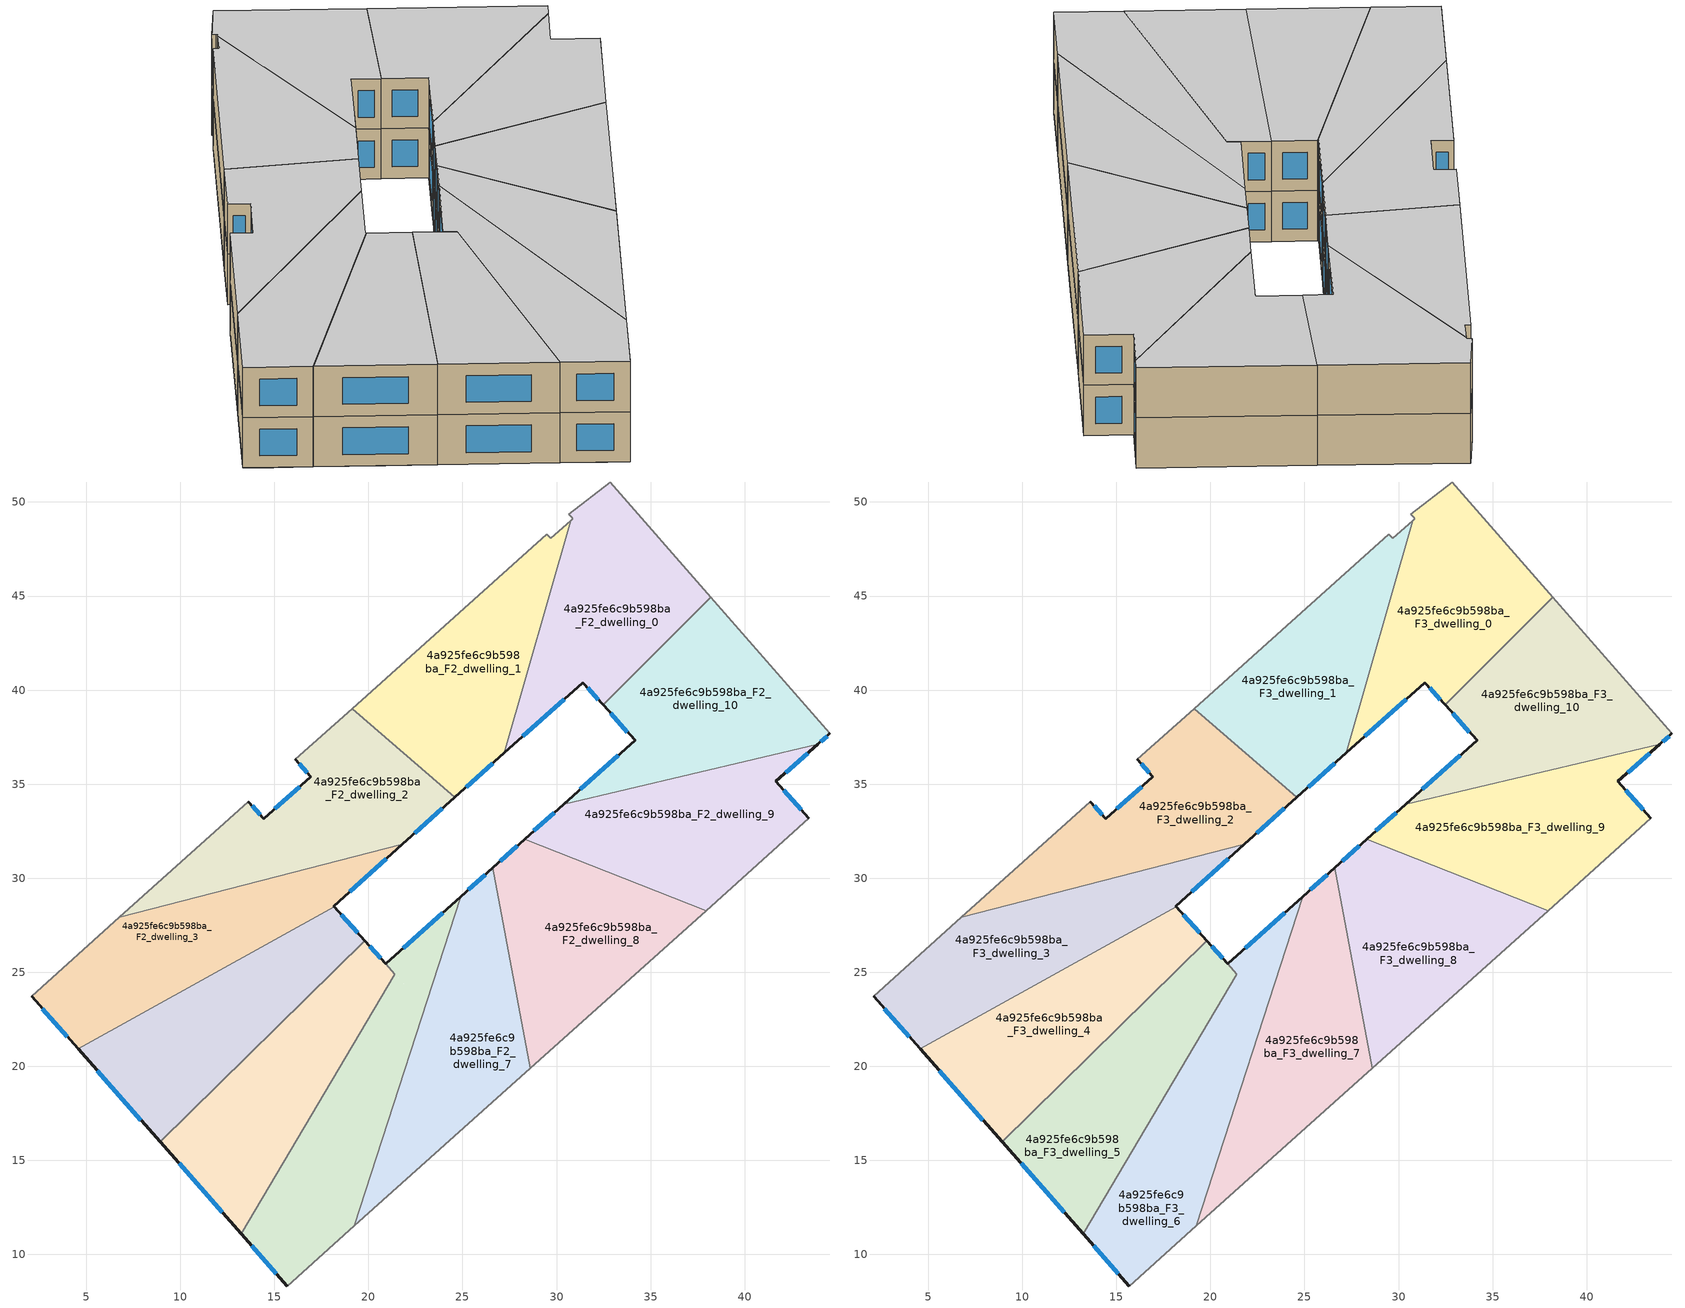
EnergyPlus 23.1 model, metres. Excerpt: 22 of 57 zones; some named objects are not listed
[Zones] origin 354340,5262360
4a925fe6c9b598ba_F2_dwelling_0
 floor to 4a925fe6c9b598ba_F1_dwelling_0 (EU_floor_Construction): 32.85,51.06 38.21,44.93 32.47,39.21 31.4,40.4 27.45,36.86 30.75,46.94 30.3,47.42 30.75,49 30.87,49.11 30.8,49.18 30.66,49.34 z6
 floor to 4a925fe6c9b598ba_F1_dwelling_1 (EU_floor_Construction): 30.3,47.42 30.75,46.93 27.45,36.86 27.23,36.66 z6
 wall outside (EU_wall_Construction): 27.23,36.66 31.4,40.4 32.47,39.21 z6:9
 wall adiabatic (EU_wall_Construction): 38.21,44.93 32.85,51.06 30.66,49.34 30.8,49.18 30.87,49.11 30.75,49 z6:9
 wall to 4a925fe6c9b598ba_F2_dwelling_10 (EU_wall_Construction): 32.47,39.21 38.21,44.93 z6:9
 wall to 4a925fe6c9b598ba_F2_dwelling_1 (EU_wall_Construction): 30.75,49 27.23,36.66 z6:9
 window (EU_Window_Construction): 31.65,40.12 32.22,39.49 / 28.21,37.54 30.42,39.52 z6.7:8.3
4a925fe6c9b598ba_F2_dwelling_1
 floor to 4a925fe6c9b598ba_F1_dwelling_1 (EU_floor_Construction): 29.7,48.07 30.3,47.42 27.23,36.66 25.02,34.68 21.09,40.76 29.49,48.29 z6
 floor to 4a925fe6c9b598ba_F1_dwelling_0 (EU_floor_Construction): 30.75,49 30.3,47.42 29.7,48.06 z6
 floor to 4a925fe6c9b598ba_F1_dwelling_2 (EU_floor_Construction): 21.09,40.76 25.02,34.68 24.59,34.29 19.14,39.01 z6
 wall outside (EU_wall_Construction): 24.59,34.29 27.23,36.66 z6:9
 wall adiabatic (EU_wall_Construction): 30.75,49 29.7,48.06 29.49,48.29 19.14,39.01 z6:9
 wall to 4a925fe6c9b598ba_F2_dwelling_2 (EU_wall_Construction): 19.14,39.01 24.59,34.29 z6:9
 window (EU_Window_Construction): 25.21,34.85 26.61,36.1 z6.7:8.3
4a925fe6c9b598ba_F2_dwelling_10
 floor to 4a925fe6c9b598ba_F1_dwelling_11 (EU_floor_Construction): 38.21,44.93 44.35,37.9 30.62,34.15 34.17,37.33 32.47,39.21 z6
 floor to 4a925fe6c9b598ba_F1_dwelling_10 (EU_floor_Construction): 44.35,37.9 44.54,37.7 43.89,37.12 30.37,33.92 30.62,34.15 z6
 wall outside (EU_wall_Construction): 32.47,39.21 34.17,37.33 30.37,33.92 / 43.89,37.12 44.54,37.7 z6:9
 wall adiabatic (EU_wall_Construction): 44.54,37.7 38.21,44.93 z6:9
 wall to 4a925fe6c9b598ba_F2_dwelling_9 (EU_wall_Construction): 30.37,33.92 43.89,37.12 z6:9
 window (EU_Window_Construction): 33.28,36.53 31.27,34.72 / 32.87,38.77 33.77,37.77 / 44.04,37.26 44.38,37.56 z6.7:8.3
4a925fe6c9b598ba_F2_dwelling_2
 floor to 4a925fe6c9b598ba_F1_dwelling_2 (EU_floor_Construction): 24.59,34.29 22.46,32.39 9.68,30.53 13.62,34.07 14.44,33.16 16.93,35.4 16.12,36.31 19.14,39.01 z6
 floor to 4a925fe6c9b598ba_F1_dwelling_3 (EU_floor_Construction): 22.46,32.39 21.81,31.8 6.76,27.92 9.68,30.53 z6
 wall outside (EU_wall_Construction): 16.12,36.31 16.93,35.4 14.44,33.16 13.62,34.07 / 21.81,31.8 24.59,34.29 z6:9
 wall adiabatic (EU_wall_Construction): 19.14,39.01 16.12,36.31 / 13.62,34.07 6.76,27.92 z6:9
 wall to 4a925fe6c9b598ba_F2_dwelling_3 (EU_wall_Construction): 6.76,27.92 21.81,31.8 z6:9
 window (EU_Window_Construction): 16.31,36.1 16.74,35.62 / 22.46,32.39 23.93,33.71 / 14.25,33.38 13.82,33.86 / 16.35,34.88 15.02,33.69 z6.7:8.3
4a925fe6c9b598ba_F2_dwelling_3
 floor to 4a925fe6c9b598ba_F1_dwelling_3 (EU_floor_Construction): 21.81,31.8 18.15,28.52 17.65,29.07 3.17,22.51 2.09,23.73 6.76,27.92 z6
 floor to 4a925fe6c9b598ba_F1_dwelling_4 (EU_floor_Construction): 17.65,29.07 18.18,28.49 4.57,20.93 3.17,22.51 z6
 wall outside (EU_wall_Construction): 18.18,28.49 18.15,28.52 21.81,31.8 / 2.09,23.73 4.57,20.93 z6:9
 wall to 4a925fe6c9b598ba_F2_dwelling_4 (EU_wall_Construction): 4.57,20.93 18.18,28.49 z6:9
 wall adiabatic (EU_wall_Construction): 6.76,27.92 2.09,23.73 z6:9
 window (EU_Window_Construction): 19.01,29.29 20.95,31.03 / 2.67,23.07 3.98,21.58 z6.7:8.3
4a925fe6c9b598ba_F2_dwelling_4
 floor to 4a925fe6c9b598ba_F1_dwelling_4 (EU_floor_Construction): 18.18,28.49 19.13,27.43 7.11,18.04 4.57,20.93 z6
 floor to 4a925fe6c9b598ba_F1_dwelling_5 (EU_floor_Construction): 19.61,26.9 19.81,26.68 8.93,15.98 7.11,18.04 19.13,27.43 z6
 wall outside (EU_wall_Construction): 19.81,26.68 18.18,28.49 / 4.57,20.93 8.93,15.98 z6:9
 wall to 4a925fe6c9b598ba_F2_dwelling_5 (EU_wall_Construction): 8.93,15.98 19.81,26.68 z6:9
 window (EU_Window_Construction): 19.43,27.11 18.56,28.07 / 5.59,19.77 7.9,17.14 z6.7:8.3
4a925fe6c9b598ba_F2_dwelling_5
 floor to 4a925fe6c9b598ba_F1_dwelling_6 (EU_floor_Construction): 21.07,25.28 21.41,24.9 13.23,11.1 11.1,13.51 20.62,25.78 z6
 floor adiabatic (EU_floor_Construction): 20.62,25.78 11.1,13.51 13.23,11.1 8.93,15.98 19.81,26.68 20.92,25.45 21.07,25.28 z6
 wall outside (EU_wall_Construction): 8.93,15.98 13.23,11.1 / 20.92,25.45 19.81,26.68 z6:9
 wall to 4a925fe6c9b598ba_F2_dwelling_6 (EU_wall_Construction): 13.23,11.1 21.41,24.9 / 21.41,24.91 20.92,25.45 z6:9
 window (EU_Window_Construction): 9.94,14.84 12.22,12.25 / 20.66,25.74 20.07,26.39 z6.7:8.3
4a925fe6c9b598ba_F2_dwelling_6
 floor to 4a925fe6c9b598ba_F1_dwelling_7 (EU_floor_Construction): 24.9,29.01 19.25,11.52 15.68,8.32 14.89,9.22 22.03,24.23 20.92,25.45 z6
 floor to 4a925fe6c9b598ba_F1_dwelling_6 (EU_floor_Construction): 21.41,24.91 22.02,24.22 14.89,9.22 13.23,11.1 z6
 wall outside (EU_wall_Construction): 24.9,29.01 20.92,25.45 / 13.23,11.1 15.68,8.32 z6:9
 wall to 4a925fe6c9b598ba_F2_dwelling_7 (EU_wall_Construction): 19.25,11.52 24.9,29.01 z6:9
 wall adiabatic (EU_wall_Construction): 15.68,8.32 19.25,11.52 z6:9
 window (EU_Window_Construction): 23.97,28.18 21.86,26.29 / 13.8,10.45 15.11,8.98 z6.7:8.3
4a925fe6c9b598ba_F2_dwelling_7
 floor to 4a925fe6c9b598ba_F1_dwelling_7 (EU_floor_Construction): 25.47,29.53 22.36,14.31 19.25,11.52 24.9,29.01 z6
 floor to 4a925fe6c9b598ba_F1_dwelling_8 (EU_floor_Construction): 26.61,30.55 28.6,19.9 22.36,14.31 25.47,29.52 z6
 wall outside (EU_wall_Construction): 26.61,30.55 24.9,29.01 z6:9
 wall to 4a925fe6c9b598ba_F2_dwelling_8 (EU_wall_Construction): 28.6,19.9 26.61,30.55 z6:9
 wall adiabatic (EU_wall_Construction): 19.25,11.52 28.6,19.9 z6:9
 window (EU_Window_Construction): 26.21,30.19 25.3,29.37 z6.7:8.3
4a925fe6c9b598ba_F2_dwelling_8
 floor to 4a925fe6c9b598ba_F1_dwelling_8 (EU_floor_Construction): 27.03,30.93 30.94,22 28.6,19.9 26.61,30.55 z6
 floor to 4a925fe6c9b598ba_F1_dwelling_9 (EU_floor_Construction): 37.95,28.28 30.94,22 27.03,30.93 28.32,32.08 z6
 wall outside (EU_wall_Construction): 28.32,32.08 26.61,30.55 z6:9
 wall adiabatic (EU_wall_Construction): 28.6,19.9 37.95,28.28 z6:9
 wall to 4a925fe6c9b598ba_F2_dwelling_9 (EU_wall_Construction): 37.95,28.28 28.32,32.08 z6:9
 window (EU_Window_Construction): 27.91,31.72 27.01,30.91 z6.7:8.3
4a925fe6c9b598ba_F2_dwelling_9
 floor to 4a925fe6c9b598ba_F1_dwelling_10 (EU_floor_Construction): 43.89,37.12 41.66,35.14 43.42,33.19 39.51,29.68 28.6,32.33 30.37,33.92 z6
 floor to 4a925fe6c9b598ba_F1_dwelling_9 (EU_floor_Construction): 39.51,29.68 37.95,28.28 28.32,32.08 28.6,32.33 z6
 wall outside (EU_wall_Construction): 30.37,33.92 28.32,32.08 / 43.42,33.19 41.66,35.14 43.89,37.12 z6:9
 wall adiabatic (EU_wall_Construction): 37.95,28.28 43.42,33.19 z6:9
 window (EU_Window_Construction): 29.89,33.49 28.8,32.51 / 42.18,35.61 43.37,36.66 / 43.01,33.65 42.07,34.68 z6.7:8.3
4a925fe6c9b598ba_F3_dwelling_0
 floor to 4a925fe6c9b598ba_F2_dwelling_0 (EU_floor_Construction): 32.85,51.06 38.21,44.93 32.47,39.21 31.4,40.4 27.23,36.66 30.75,49 30.87,49.11 30.8,49.18 30.66,49.34 z9
 wall outside (EU_wall_Construction): 27.23,36.66 31.4,40.4 32.47,39.21 z9:12
 wall adiabatic (EU_wall_Construction): 38.21,44.93 32.85,51.06 30.66,49.34 30.8,49.18 30.87,49.11 30.75,49 z9:12
 wall to 4a925fe6c9b598ba_F3_dwelling_10 (EU_wall_Construction): 32.47,39.21 38.21,44.93 z9:12
 wall to 4a925fe6c9b598ba_F3_dwelling_1 (EU_wall_Construction): 30.75,49 27.23,36.66 z9:12
 window (EU_Window_Construction): 31.65,40.12 32.22,39.49 / 28.21,37.54 30.42,39.52 z9.7:11.3
 ceiling to 4a925fe6c9b598ba_F4_dwelling_0 (EU_floor_Construction): 32.47,39.21 38.21,44.93 32.85,51.06 30.66,49.34 30.8,49.18 30.87,49.11 30.75,49 27.23,36.66 31.4,40.4 z12
4a925fe6c9b598ba_F3_dwelling_1
 floor to 4a925fe6c9b598ba_F2_dwelling_1 (EU_floor_Construction): 30.75,49 27.23,36.66 24.59,34.29 19.14,39.01 29.49,48.29 29.7,48.06 z9
 wall outside (EU_wall_Construction): 24.59,34.29 27.23,36.66 z9:12
 wall adiabatic (EU_wall_Construction): 30.75,49 29.7,48.06 29.49,48.29 19.14,39.01 z9:12
 wall to 4a925fe6c9b598ba_F3_dwelling_2 (EU_wall_Construction): 19.14,39.01 24.59,34.29 z9:12
 window (EU_Window_Construction): 25.21,34.85 26.61,36.1 z9.7:11.3
 ceiling to 4a925fe6c9b598ba_F4_dwelling_1 (EU_floor_Construction): 27.23,36.66 30.75,49 29.7,48.06 29.49,48.29 19.14,39.01 24.59,34.29 z12
4a925fe6c9b598ba_F3_dwelling_10
 floor to 4a925fe6c9b598ba_F2_dwelling_10 (EU_floor_Construction): 38.21,44.93 44.54,37.7 43.89,37.12 30.37,33.92 34.17,37.33 32.47,39.21 z9
 wall outside (EU_wall_Construction): 32.47,39.21 34.17,37.33 30.37,33.92 / 43.89,37.12 44.54,37.7 z9:12
 wall adiabatic (EU_wall_Construction): 44.54,37.7 38.21,44.93 z9:12
 wall to 4a925fe6c9b598ba_F3_dwelling_9 (EU_wall_Construction): 30.37,33.92 43.89,37.12 z9:12
 window (EU_Window_Construction): 33.28,36.53 31.27,34.72 / 32.87,38.77 33.77,37.77 / 44.04,37.26 44.38,37.56 z9.7:11.3
 ceiling to 4a925fe6c9b598ba_F4_dwelling_10 (EU_floor_Construction): 43.89,37.12 44.54,37.7 38.21,44.93 32.47,39.21 34.17,37.33 30.37,33.92 z12
4a925fe6c9b598ba_F3_dwelling_2
 floor to 4a925fe6c9b598ba_F2_dwelling_2 (EU_floor_Construction): 24.59,34.29 21.81,31.8 6.76,27.92 13.62,34.07 14.44,33.16 16.93,35.4 16.12,36.31 19.14,39.01 z9
 wall outside (EU_wall_Construction): 16.12,36.31 16.93,35.4 14.44,33.16 13.62,34.07 / 21.81,31.8 24.59,34.29 z9:12
 wall adiabatic (EU_wall_Construction): 19.14,39.01 16.12,36.31 / 13.62,34.07 6.76,27.92 z9:12
 wall to 4a925fe6c9b598ba_F3_dwelling_3 (EU_wall_Construction): 6.76,27.92 21.81,31.8 z9:12
 window (EU_Window_Construction): 16.31,36.1 16.74,35.62 / 22.46,32.39 23.93,33.71 / 14.25,33.38 13.82,33.86 / 16.35,34.88 15.02,33.69 z9.7:11.3
 ceiling to 4a925fe6c9b598ba_F4_dwelling_2 (EU_floor_Construction): 21.81,31.8 24.59,34.29 19.14,39.01 16.12,36.31 16.93,35.4 14.44,33.16 13.62,34.07 6.76,27.92 z12
4a925fe6c9b598ba_F3_dwelling_3
 floor to 4a925fe6c9b598ba_F2_dwelling_3 (EU_floor_Construction): 21.81,31.8 18.15,28.52 18.18,28.49 4.57,20.93 2.09,23.73 6.76,27.92 z9
 wall outside (EU_wall_Construction): 18.18,28.49 18.15,28.52 21.81,31.8 / 2.09,23.73 4.57,20.93 z9:12
 wall to 4a925fe6c9b598ba_F3_dwelling_4 (EU_wall_Construction): 4.57,20.93 18.18,28.49 z9:12
 wall adiabatic (EU_wall_Construction): 6.76,27.92 2.09,23.73 z9:12
 window (EU_Window_Construction): 19.01,29.29 20.95,31.03 / 2.67,23.07 3.98,21.58 z9.7:11.3
 ceiling to 4a925fe6c9b598ba_F4_dwelling_3 (EU_floor_Construction): 18.18,28.49 18.15,28.52 21.81,31.8 6.76,27.92 2.09,23.73 4.57,20.93 z12
4a925fe6c9b598ba_F3_dwelling_4
 floor to 4a925fe6c9b598ba_F2_dwelling_4 (EU_floor_Construction): 18.18,28.49 19.81,26.68 8.93,15.98 4.57,20.93 z9
 wall outside (EU_wall_Construction): 19.81,26.68 18.18,28.49 / 4.57,20.93 8.93,15.98 z9:12
 wall to 4a925fe6c9b598ba_F3_dwelling_5 (EU_wall_Construction): 8.93,15.98 19.81,26.68 z9:12
 window (EU_Window_Construction): 19.43,27.11 18.56,28.07 / 5.59,19.77 7.9,17.14 z9.7:11.3
 ceiling to 4a925fe6c9b598ba_F4_dwelling_4 (EU_floor_Construction): 19.81,26.68 18.18,28.49 4.57,20.93 8.93,15.98 z12
4a925fe6c9b598ba_F3_dwelling_5
 floor to 4a925fe6c9b598ba_F2_dwelling_5 (EU_floor_Construction): 20.92,25.45 21.41,24.9 13.23,11.1 8.93,15.98 19.81,26.68 z9
 wall outside (EU_wall_Construction): 8.93,15.98 13.23,11.1 / 20.92,25.45 19.81,26.68 z9:12
 wall to 4a925fe6c9b598ba_F3_dwelling_6 (EU_wall_Construction): 13.23,11.1 21.41,24.9 / 21.41,24.91 20.92,25.45 z9:12
 window (EU_Window_Construction): 9.94,14.84 12.22,12.25 / 20.66,25.74 20.07,26.39 z9.7:11.3
 ceiling to 4a925fe6c9b598ba_F4_dwelling_5 (EU_floor_Construction): 13.23,11.1 21.41,24.9 20.92,25.45 19.81,26.68 8.93,15.98 z12
4a925fe6c9b598ba_F3_dwelling_6
 floor to 4a925fe6c9b598ba_F2_dwelling_6 (EU_floor_Construction): 24.9,29.01 19.25,11.52 15.68,8.32 13.23,11.1 21.41,24.91 20.92,25.45 z9
 wall outside (EU_wall_Construction): 24.9,29.01 20.92,25.45 / 13.23,11.1 15.68,8.32 z9:12
 wall to 4a925fe6c9b598ba_F3_dwelling_7 (EU_wall_Construction): 19.25,11.52 24.9,29.01 z9:12
 wall adiabatic (EU_wall_Construction): 15.68,8.32 19.25,11.52 z9:12
 window (EU_Window_Construction): 23.97,28.18 21.86,26.29 / 13.8,10.45 15.11,8.98 z9.7:11.3
 ceiling to 4a925fe6c9b598ba_F4_dwelling_6 (EU_floor_Construction): 19.25,11.52 24.9,29.01 20.92,25.45 21.41,24.91 13.23,11.1 15.68,8.32 z12
4a925fe6c9b598ba_F3_dwelling_7
 floor to 4a925fe6c9b598ba_F2_dwelling_7 (EU_floor_Construction): 26.61,30.55 28.6,19.9 19.25,11.52 24.9,29.01 z9
 wall outside (EU_wall_Construction): 26.61,30.55 24.9,29.01 z9:12
 wall to 4a925fe6c9b598ba_F3_dwelling_8 (EU_wall_Construction): 28.6,19.9 26.61,30.55 z9:12
 wall adiabatic (EU_wall_Construction): 19.25,11.52 28.6,19.9 z9:12
 window (EU_Window_Construction): 26.21,30.19 25.3,29.37 z9.7:11.3
 ceiling to 4a925fe6c9b598ba_F4_dwelling_7 (EU_floor_Construction): 28.6,19.9 26.61,30.55 24.9,29.01 19.25,11.52 z12
4a925fe6c9b598ba_F3_dwelling_8
 floor to 4a925fe6c9b598ba_F2_dwelling_8 (EU_floor_Construction): 37.95,28.28 28.6,19.9 26.61,30.55 28.32,32.08 z9
 wall outside (EU_wall_Construction): 28.32,32.08 26.61,30.55 z9:12
 wall adiabatic (EU_wall_Construction): 28.6,19.9 37.95,28.28 z9:12
 wall to 4a925fe6c9b598ba_F3_dwelling_9 (EU_wall_Construction): 37.95,28.28 28.32,32.08 z9:12
 window (EU_Window_Construction): 27.91,31.72 27.01,30.91 z9.7:11.3
 ceiling to 4a925fe6c9b598ba_F4_dwelling_8 (EU_floor_Construction): 37.95,28.28 28.32,32.08 26.61,30.55 28.6,19.9 z12
4a925fe6c9b598ba_F3_dwelling_9
 floor to 4a925fe6c9b598ba_F2_dwelling_9 (EU_floor_Construction): 43.89,37.12 41.66,35.14 43.42,33.19 37.95,28.28 28.32,32.08 30.37,33.92 z9
 wall outside (EU_wall_Construction): 30.37,33.92 28.32,32.08 / 43.42,33.19 41.66,35.14 43.89,37.12 z9:12
 wall adiabatic (EU_wall_Construction): 37.95,28.28 43.42,33.19 z9:12
 window (EU_Window_Construction): 29.89,33.49 28.8,32.51 / 42.18,35.61 43.37,36.66 / 43.01,33.65 42.07,34.68 z9.7:11.3
 ceiling to 4a925fe6c9b598ba_F4_dwelling_9 (EU_floor_Construction): 43.42,33.19 41.66,35.14 43.89,37.12 30.37,33.92 28.32,32.08 37.95,28.28 z12
[Building]
EU S2 Campaign: North Axis=0; Terrain=City; Solar Distribution=FullExterior
[Site:Location]
Budapest.Ferenc.Liszt.Intl.AP: Latitude=47.437; Longitude=19.256; Time Zone=1; Elevation=185
[SizingPeriod:WeatherFileDays]
AnnualSizingPeriod: Begin Month=1; Begin Day of Month=1; End Month=12; End Day of Month=31; Day of Week for Start Day=Monday; Use Weather File Daylight Saving Period=No; Use Weather File Rain and Snow Indicators=No
[MATERIAL]
EU_InternalMass_Material: Roughness=MediumRough; Thickness=0.1; Conductivity=1; Density=1800; Specific Heat=900; Thermal Absorptance=0.9; Solar Absorptance=0.7; Visible Absorptance=0.7
[MATERIAL:NOMASS] Roughness=MediumRough; Thermal Absorptance=0.9; Solar Absorptance=0.7; Visible Absorptance=0.7
Name | Thermal Resistance
EU_wall_NoMass | 0.832559
EU_floor_NoMass | 0.872794
[WINDOWMATERIAL:SIMPLEGLAZINGSYSTEM]
EU_Window_SimpleGlazing: UFactor=2.79869; Solar Heat Gain Coefficient=0.75; Visible Transmittance=0.75
[CONSTRUCTION]
EU_wall_Construction: EU_wall_NoMass
EU_floor_Construction: EU_floor_NoMass
EU_Window_Construction: EU_Window_SimpleGlazing
EU_InternalMass_Construction: EU_InternalMass_Material
[ZONE] Type=1; Multiplier=1; Ceiling Height=autocalculate; Floor Area=autocalculate; Part of Total Floor Area=Yes
Name | Volume
4a925fe6c9b598ba_F2_dwelling_0; 4a925fe6c9b598ba_F3_dwelling_0 | 206.296
4a925fe6c9b598ba_F2_dwelling_1; 4a925fe6c9b598ba_F3_dwelling_1 | 206.096
4a925fe6c9b598ba_F2_dwelling_10; 4a925fe6c9b598ba_F3_dwelling_10 | 206.195
4a925fe6c9b598ba_F2_dwelling_2; 4a925fe6c9b598ba_F3_dwelling_2 | 206.173
4a925fe6c9b598ba_F2_dwelling_3; 4a925fe6c9b598ba_F3_dwelling_3 | 206.215
4a925fe6c9b598ba_F2_dwelling_4; 4a925fe6c9b598ba_F3_dwelling_4 | 206.178
4a925fe6c9b598ba_F2_dwelling_5; 4a925fe6c9b598ba_F3_dwelling_5 | 203.633
4a925fe6c9b598ba_F2_dwelling_6; 4a925fe6c9b598ba_F3_dwelling_6 | 208.768
4a925fe6c9b598ba_F2_dwelling_7; 4a925fe6c9b598ba_F3_dwelling_7; 4a925fe6c9b598ba_F2_dwelling_9; 4a925fe6c9b598ba_F3_dwelling_9 | 206.18
4a925fe6c9b598ba_F2_dwelling_8; 4a925fe6c9b598ba_F3_dwelling_8 | 206.202
[INTERNALMASS] Construction=EU_InternalMass_Construction
Name | Zone or ZoneList | Surface Area
4a925fe6c9b598ba_F2_dwelling_0_EU_InternalMass | 4a925fe6c9b598ba_F2_dwelling_0 | 68.7647
4a925fe6c9b598ba_F2_dwelling_1_EU_InternalMass | 4a925fe6c9b598ba_F2_dwelling_1 | 68.6985
4a925fe6c9b598ba_F2_dwelling_2_EU_InternalMass | 4a925fe6c9b598ba_F2_dwelling_2 | 68.7245
4a925fe6c9b598ba_F2_dwelling_3_EU_InternalMass | 4a925fe6c9b598ba_F2_dwelling_3 | 68.7383
4a925fe6c9b598ba_F2_dwelling_4_EU_InternalMass | 4a925fe6c9b598ba_F2_dwelling_4 | 68.726
4a925fe6c9b598ba_F2_dwelling_5_EU_InternalMass | 4a925fe6c9b598ba_F2_dwelling_5 | 67.8792
4a925fe6c9b598ba_F2_dwelling_6_EU_InternalMass | 4a925fe6c9b598ba_F2_dwelling_6 | 69.5895
4a925fe6c9b598ba_F2_dwelling_7_EU_InternalMass | 4a925fe6c9b598ba_F2_dwelling_7 | 68.7267
4a925fe6c9b598ba_F2_dwelling_8_EU_InternalMass | 4a925fe6c9b598ba_F2_dwelling_8 | 68.7341
4a925fe6c9b598ba_F2_dwelling_9_EU_InternalMass | 4a925fe6c9b598ba_F2_dwelling_9 | 68.7266
4a925fe6c9b598ba_F2_dwelling_10_EU_InternalMass | 4a925fe6c9b598ba_F2_dwelling_10 | 68.7318
4a925fe6c9b598ba_F3_dwelling_0_EU_InternalMass | 4a925fe6c9b598ba_F3_dwelling_0 | 68.7647
4a925fe6c9b598ba_F3_dwelling_1_EU_InternalMass | 4a925fe6c9b598ba_F3_dwelling_1 | 68.6985
4a925fe6c9b598ba_F3_dwelling_2_EU_InternalMass | 4a925fe6c9b598ba_F3_dwelling_2 | 68.7245
4a925fe6c9b598ba_F3_dwelling_3_EU_InternalMass | 4a925fe6c9b598ba_F3_dwelling_3 | 68.7383
4a925fe6c9b598ba_F3_dwelling_4_EU_InternalMass | 4a925fe6c9b598ba_F3_dwelling_4 | 68.726
4a925fe6c9b598ba_F3_dwelling_5_EU_InternalMass | 4a925fe6c9b598ba_F3_dwelling_5 | 67.8792
4a925fe6c9b598ba_F3_dwelling_6_EU_InternalMass | 4a925fe6c9b598ba_F3_dwelling_6 | 69.5895
4a925fe6c9b598ba_F3_dwelling_7_EU_InternalMass | 4a925fe6c9b598ba_F3_dwelling_7 | 68.7267
4a925fe6c9b598ba_F3_dwelling_8_EU_InternalMass | 4a925fe6c9b598ba_F3_dwelling_8 | 68.7341
4a925fe6c9b598ba_F3_dwelling_9_EU_InternalMass | 4a925fe6c9b598ba_F3_dwelling_9 | 68.7266
4a925fe6c9b598ba_F3_dwelling_10_EU_InternalMass | 4a925fe6c9b598ba_F3_dwelling_10 | 68.7318
[OTHEREQUIPMENT] Fuel Type=Electricity; Design Level Calculation Method=Watts/Area; Power per Zone Floor Area=1; Fraction Latent=0; Fraction Radiant=0; Fraction Lost=0; Carbon Dioxide Generation Rate=0; EndUse Subcategory=EU_Step8_InternalGains
Name | Zone or ZoneList or Space or SpaceList | Schedule
EU_Step8_InternalGain_4a925fe6c9b598ba_F2_dwelling_0_f000 | 4a925fe6c9b598ba_F2_dwelling_0 | EU_Step8_GainSchedule_4a925fe6c9b598ba_F2_dwelling_0_f000
EU_Step8_InternalGain_4a925fe6c9b598ba_F2_dwelling_1_f000 | 4a925fe6c9b598ba_F2_dwelling_1 | EU_Step8_GainSchedule_4a925fe6c9b598ba_F2_dwelling_1_f000
EU_Step8_InternalGain_4a925fe6c9b598ba_F2_dwelling_2_f000 | 4a925fe6c9b598ba_F2_dwelling_2 | EU_Step8_GainSchedule_4a925fe6c9b598ba_F2_dwelling_2_f000
EU_Step8_InternalGain_4a925fe6c9b598ba_F2_dwelling_3_f000 | 4a925fe6c9b598ba_F2_dwelling_3 | EU_Step8_GainSchedule_4a925fe6c9b598ba_F2_dwelling_3_f000
EU_Step8_InternalGain_4a925fe6c9b598ba_F2_dwelling_4_f000 | 4a925fe6c9b598ba_F2_dwelling_4 | EU_Step8_GainSchedule_4a925fe6c9b598ba_F2_dwelling_4_f000
EU_Step8_InternalGain_4a925fe6c9b598ba_F2_dwelling_5_f000 | 4a925fe6c9b598ba_F2_dwelling_5 | EU_Step8_GainSchedule_4a925fe6c9b598ba_F2_dwelling_5_f000
EU_Step8_InternalGain_4a925fe6c9b598ba_F2_dwelling_6_f000 | 4a925fe6c9b598ba_F2_dwelling_6 | EU_Step8_GainSchedule_4a925fe6c9b598ba_F2_dwelling_6_f000
EU_Step8_InternalGain_4a925fe6c9b598ba_F2_dwelling_7_f000 | 4a925fe6c9b598ba_F2_dwelling_7 | EU_Step8_GainSchedule_4a925fe6c9b598ba_F2_dwelling_7_f000
EU_Step8_InternalGain_4a925fe6c9b598ba_F2_dwelling_8_f000 | 4a925fe6c9b598ba_F2_dwelling_8 | EU_Step8_GainSchedule_4a925fe6c9b598ba_F2_dwelling_8_f000
EU_Step8_InternalGain_4a925fe6c9b598ba_F2_dwelling_9_f000 | 4a925fe6c9b598ba_F2_dwelling_9 | EU_Step8_GainSchedule_4a925fe6c9b598ba_F2_dwelling_9_f000
EU_Step8_InternalGain_4a925fe6c9b598ba_F2_dwelling_10_f000 | 4a925fe6c9b598ba_F2_dwelling_10 | EU_Step8_GainSchedule_4a925fe6c9b598ba_F2_dwelling_10_f000
EU_Step8_InternalGain_4a925fe6c9b598ba_F3_dwelling_0_f000 | 4a925fe6c9b598ba_F3_dwelling_0 | EU_Step8_GainSchedule_4a925fe6c9b598ba_F3_dwelling_0_f000
EU_Step8_InternalGain_4a925fe6c9b598ba_F3_dwelling_1_f000 | 4a925fe6c9b598ba_F3_dwelling_1 | EU_Step8_GainSchedule_4a925fe6c9b598ba_F3_dwelling_1_f000
EU_Step8_InternalGain_4a925fe6c9b598ba_F3_dwelling_2_f000 | 4a925fe6c9b598ba_F3_dwelling_2 | EU_Step8_GainSchedule_4a925fe6c9b598ba_F3_dwelling_2_f000
EU_Step8_InternalGain_4a925fe6c9b598ba_F3_dwelling_3_f000 | 4a925fe6c9b598ba_F3_dwelling_3 | EU_Step8_GainSchedule_4a925fe6c9b598ba_F3_dwelling_3_f000
EU_Step8_InternalGain_4a925fe6c9b598ba_F3_dwelling_4_f000 | 4a925fe6c9b598ba_F3_dwelling_4 | EU_Step8_GainSchedule_4a925fe6c9b598ba_F3_dwelling_4_f000
EU_Step8_InternalGain_4a925fe6c9b598ba_F3_dwelling_5_f000 | 4a925fe6c9b598ba_F3_dwelling_5 | EU_Step8_GainSchedule_4a925fe6c9b598ba_F3_dwelling_5_f000
EU_Step8_InternalGain_4a925fe6c9b598ba_F3_dwelling_6_f000 | 4a925fe6c9b598ba_F3_dwelling_6 | EU_Step8_GainSchedule_4a925fe6c9b598ba_F3_dwelling_6_f000
EU_Step8_InternalGain_4a925fe6c9b598ba_F3_dwelling_7_f000 | 4a925fe6c9b598ba_F3_dwelling_7 | EU_Step8_GainSchedule_4a925fe6c9b598ba_F3_dwelling_7_f000
EU_Step8_InternalGain_4a925fe6c9b598ba_F3_dwelling_8_f000 | 4a925fe6c9b598ba_F3_dwelling_8 | EU_Step8_GainSchedule_4a925fe6c9b598ba_F3_dwelling_8_f000
EU_Step8_InternalGain_4a925fe6c9b598ba_F3_dwelling_9_f000 | 4a925fe6c9b598ba_F3_dwelling_9 | EU_Step8_GainSchedule_4a925fe6c9b598ba_F3_dwelling_9_f000
EU_Step8_InternalGain_4a925fe6c9b598ba_F3_dwelling_10_f000 | 4a925fe6c9b598ba_F3_dwelling_10 | EU_Step8_GainSchedule_4a925fe6c9b598ba_F3_dwelling_10_f000
[ZONEVENTILATION:DESIGNFLOWRATE] Schedule=EU_AlwaysOn; Design Flow Rate Calculation Method=AirChanges/Hour; Air Changes per Hour=0.475469; Ventilation Type=Natural; Fan Pressure Rise=0; Fan Total Efficiency=1; Constant Term Coefficient=1; Temperature Term Coefficient=0; Velocity Term Coefficient=0; Velocity Squared Term Coefficient=0; Minimum Indoor Temperature=-100; Maximum Indoor Temperature=100; Delta Temperature=-100; Minimum Outdoor Temperature=-100; Maximum Outdoor Temperature=100; Maximum Wind Speed=40
Name | Zone or ZoneList or Space or SpaceList
EU_ConstantAir_4a925fe6c9b598ba_F2_dwelling_0 | 4a925fe6c9b598ba_F2_dwelling_0
EU_ConstantAir_4a925fe6c9b598ba_F2_dwelling_1 | 4a925fe6c9b598ba_F2_dwelling_1
EU_ConstantAir_4a925fe6c9b598ba_F2_dwelling_2 | 4a925fe6c9b598ba_F2_dwelling_2
EU_ConstantAir_4a925fe6c9b598ba_F2_dwelling_3 | 4a925fe6c9b598ba_F2_dwelling_3
EU_ConstantAir_4a925fe6c9b598ba_F2_dwelling_4 | 4a925fe6c9b598ba_F2_dwelling_4
EU_ConstantAir_4a925fe6c9b598ba_F2_dwelling_5 | 4a925fe6c9b598ba_F2_dwelling_5
EU_ConstantAir_4a925fe6c9b598ba_F2_dwelling_6 | 4a925fe6c9b598ba_F2_dwelling_6
EU_ConstantAir_4a925fe6c9b598ba_F2_dwelling_7 | 4a925fe6c9b598ba_F2_dwelling_7
EU_ConstantAir_4a925fe6c9b598ba_F2_dwelling_8 | 4a925fe6c9b598ba_F2_dwelling_8
EU_ConstantAir_4a925fe6c9b598ba_F2_dwelling_9 | 4a925fe6c9b598ba_F2_dwelling_9
EU_ConstantAir_4a925fe6c9b598ba_F2_dwelling_10 | 4a925fe6c9b598ba_F2_dwelling_10
EU_ConstantAir_4a925fe6c9b598ba_F3_dwelling_0 | 4a925fe6c9b598ba_F3_dwelling_0
EU_ConstantAir_4a925fe6c9b598ba_F3_dwelling_1 | 4a925fe6c9b598ba_F3_dwelling_1
EU_ConstantAir_4a925fe6c9b598ba_F3_dwelling_2 | 4a925fe6c9b598ba_F3_dwelling_2
EU_ConstantAir_4a925fe6c9b598ba_F3_dwelling_3 | 4a925fe6c9b598ba_F3_dwelling_3
EU_ConstantAir_4a925fe6c9b598ba_F3_dwelling_4 | 4a925fe6c9b598ba_F3_dwelling_4
EU_ConstantAir_4a925fe6c9b598ba_F3_dwelling_5 | 4a925fe6c9b598ba_F3_dwelling_5
EU_ConstantAir_4a925fe6c9b598ba_F3_dwelling_6 | 4a925fe6c9b598ba_F3_dwelling_6
EU_ConstantAir_4a925fe6c9b598ba_F3_dwelling_7 | 4a925fe6c9b598ba_F3_dwelling_7
EU_ConstantAir_4a925fe6c9b598ba_F3_dwelling_8 | 4a925fe6c9b598ba_F3_dwelling_8
EU_ConstantAir_4a925fe6c9b598ba_F3_dwelling_9 | 4a925fe6c9b598ba_F3_dwelling_9
EU_ConstantAir_4a925fe6c9b598ba_F3_dwelling_10 | 4a925fe6c9b598ba_F3_dwelling_10
[HVACTEMPLATE:ZONE:IDEALLOADSAIRSYSTEM] System Availability Schedule=EU_AlwaysOn; Maximum Heating Supply Air Temperature=50; Minimum Cooling Supply Air Temperature=13; Maximum Heating Supply Air Humidity Ratio=0.0156; Minimum Cooling Supply Air Humidity Ratio=0.0077; Heating Limit=NoLimit; Cooling Limit=NoLimit; Heating Availability Schedule=EU_AlwaysOn; Cooling Availability Schedule=EU_CoolingOff; Dehumidification Control Type=ConstantSensibleHeatRatio; Cooling Sensible Heat Ratio=0.7; Dehumidification Setpoint=60; Humidification Control Type=None; Humidification Setpoint=30; Outdoor Air Method=None; Outdoor Air Flow Rate per Person=0.00944; Outdoor Air Flow Rate per Zone Floor Area=0; Outdoor Air Flow Rate per Zone=0; Demand Controlled Ventilation Type=None; Outdoor Air Economizer Type=NoEconomizer; Heat Recovery Type=None; Sensible Heat Recovery Effectiveness=0.7; Latent Heat Recovery Effectiveness=0.65
Name | Template Thermostat
4a925fe6c9b598ba_F2_dwelling_0 | EU_HeatOnly_4a925fe6c9b598ba_F2_dwelling_0
4a925fe6c9b598ba_F2_dwelling_1 | EU_HeatOnly_4a925fe6c9b598ba_F2_dwelling_1
4a925fe6c9b598ba_F2_dwelling_2 | EU_HeatOnly_4a925fe6c9b598ba_F2_dwelling_2
4a925fe6c9b598ba_F2_dwelling_3 | EU_HeatOnly_4a925fe6c9b598ba_F2_dwelling_3
4a925fe6c9b598ba_F2_dwelling_4 | EU_HeatOnly_4a925fe6c9b598ba_F2_dwelling_4
4a925fe6c9b598ba_F2_dwelling_5 | EU_HeatOnly_4a925fe6c9b598ba_F2_dwelling_5
4a925fe6c9b598ba_F2_dwelling_6 | EU_HeatOnly_4a925fe6c9b598ba_F2_dwelling_6
4a925fe6c9b598ba_F2_dwelling_7 | EU_HeatOnly_4a925fe6c9b598ba_F2_dwelling_7
4a925fe6c9b598ba_F2_dwelling_8 | EU_HeatOnly_4a925fe6c9b598ba_F2_dwelling_8
4a925fe6c9b598ba_F2_dwelling_9 | EU_HeatOnly_4a925fe6c9b598ba_F2_dwelling_9
4a925fe6c9b598ba_F2_dwelling_10 | EU_HeatOnly_4a925fe6c9b598ba_F2_dwelling_10
4a925fe6c9b598ba_F3_dwelling_0 | EU_HeatOnly_4a925fe6c9b598ba_F3_dwelling_0
4a925fe6c9b598ba_F3_dwelling_1 | EU_HeatOnly_4a925fe6c9b598ba_F3_dwelling_1
4a925fe6c9b598ba_F3_dwelling_2 | EU_HeatOnly_4a925fe6c9b598ba_F3_dwelling_2
4a925fe6c9b598ba_F3_dwelling_3 | EU_HeatOnly_4a925fe6c9b598ba_F3_dwelling_3
4a925fe6c9b598ba_F3_dwelling_4 | EU_HeatOnly_4a925fe6c9b598ba_F3_dwelling_4
4a925fe6c9b598ba_F3_dwelling_5 | EU_HeatOnly_4a925fe6c9b598ba_F3_dwelling_5
4a925fe6c9b598ba_F3_dwelling_6 | EU_HeatOnly_4a925fe6c9b598ba_F3_dwelling_6
4a925fe6c9b598ba_F3_dwelling_7 | EU_HeatOnly_4a925fe6c9b598ba_F3_dwelling_7
4a925fe6c9b598ba_F3_dwelling_8 | EU_HeatOnly_4a925fe6c9b598ba_F3_dwelling_8
4a925fe6c9b598ba_F3_dwelling_9 | EU_HeatOnly_4a925fe6c9b598ba_F3_dwelling_9
4a925fe6c9b598ba_F3_dwelling_10 | EU_HeatOnly_4a925fe6c9b598ba_F3_dwelling_10
[SIZING:ZONE] Zone Cooling Design Supply Air Temperature Input Method=SupplyAirTemperature; Zone Cooling Design Supply Air Temperature=13; Zone Heating Design Supply Air Temperature Input Method=SupplyAirTemperature; Zone Heating Design Supply Air Temperature=50; Zone Cooling Design Supply Air Humidity Ratio=0.008; Zone Heating Design Supply Air Humidity Ratio=0.008; Cooling Design Air Flow Method=DesignDay; Cooling Design Air Flow Rate=0; Cooling Minimum Air Flow per Zone Floor Area=0.000762; Cooling Minimum Air Flow=0; Cooling Minimum Air Flow Fraction=0.2; Heating Design Air Flow Method=DesignDay; Heating Design Air Flow Rate=0; Heating Maximum Air Flow per Zone Floor Area=0.002032; Heating Maximum Air Flow=0.141576; Heating Maximum Air Flow Fraction=0.3; Account for Dedicated Outdoor Air System=No; Dedicated Outdoor Air System Control Strategy=NeutralSupplyAir; Dedicated Outdoor Air Low Setpoint Temperature for Design=autosize; Dedicated Outdoor Air High Setpoint Temperature for Design=autosize; Zone Load Sizing Method=Sensible Load Only No Latent Load; Zone Latent Cooling Design Supply Air Humidity Ratio Input Method=HumidityRatioDifference; Zone Cooling Design Supply Air Humidity Ratio Difference=0.005; Zone Latent Heating Design Supply Air Humidity Ratio Input Method=HumidityRatioDifference; Zone Humidification Design Supply Air Humidity Ratio Difference=0.005
4a925fe6c9b598ba_F2_dwelling_0; 4a925fe6c9b598ba_F2_dwelling_1; 4a925fe6c9b598ba_F2_dwelling_2; 4a925fe6c9b598ba_F2_dwelling_3; 4a925fe6c9b598ba_F2_dwelling_4; 4a925fe6c9b598ba_F2_dwelling_5; 4a925fe6c9b598ba_F2_dwelling_6; 4a925fe6c9b598ba_F2_dwelling_7; 4a925fe6c9b598ba_F2_dwelling_8; 4a925fe6c9b598ba_F2_dwelling_9; 4a925fe6c9b598ba_F2_dwelling_10; 4a925fe6c9b598ba_F3_dwelling_0; 4a925fe6c9b598ba_F3_dwelling_1; 4a925fe6c9b598ba_F3_dwelling_2; 4a925fe6c9b598ba_F3_dwelling_3; 4a925fe6c9b598ba_F3_dwelling_4; 4a925fe6c9b598ba_F3_dwelling_5; 4a925fe6c9b598ba_F3_dwelling_6; 4a925fe6c9b598ba_F3_dwelling_7; 4a925fe6c9b598ba_F3_dwelling_8; 4a925fe6c9b598ba_F3_dwelling_9; 4a925fe6c9b598ba_F3_dwelling_10
[SCHEDULE:CONSTANT]
Name | Hourly Value
EU_AlwaysOn | 1
EU_CoolingOff | 0
[SCHEDULE:FILE] Column Number=1; Rows to Skip at Top=0; Number of Hours of Data=8760; Column Separator=Comma; Interpolate to Timestep=No; Minutes per Item=60; Adjust Schedule for Daylight Savings=Yes
Name | File
EU_Step8_GainSchedule_4a925fe6c9b598ba_F2_dwelling_0_f000 | ../../schedules/4a925fe6c9b598ba/4a925fe6c9b598ba_F2_dwelling_0_f000_gain.csv
EU_Step8_GainSchedule_4a925fe6c9b598ba_F2_dwelling_1_f000 | ../../schedules/4a925fe6c9b598ba/4a925fe6c9b598ba_F2_dwelling_1_f000_gain.csv
EU_Step8_GainSchedule_4a925fe6c9b598ba_F2_dwelling_2_f000 | ../../schedules/4a925fe6c9b598ba/4a925fe6c9b598ba_F2_dwelling_2_f000_gain.csv
EU_Step8_GainSchedule_4a925fe6c9b598ba_F2_dwelling_3_f000 | ../../schedules/4a925fe6c9b598ba/4a925fe6c9b598ba_F2_dwelling_3_f000_gain.csv
EU_Step8_GainSchedule_4a925fe6c9b598ba_F2_dwelling_4_f000 | ../../schedules/4a925fe6c9b598ba/4a925fe6c9b598ba_F2_dwelling_4_f000_gain.csv
EU_Step8_GainSchedule_4a925fe6c9b598ba_F2_dwelling_5_f000 | ../../schedules/4a925fe6c9b598ba/4a925fe6c9b598ba_F2_dwelling_5_f000_gain.csv
EU_Step8_GainSchedule_4a925fe6c9b598ba_F2_dwelling_6_f000 | ../../schedules/4a925fe6c9b598ba/4a925fe6c9b598ba_F2_dwelling_6_f000_gain.csv
EU_Step8_GainSchedule_4a925fe6c9b598ba_F2_dwelling_7_f000 | ../../schedules/4a925fe6c9b598ba/4a925fe6c9b598ba_F2_dwelling_7_f000_gain.csv
EU_Step8_GainSchedule_4a925fe6c9b598ba_F2_dwelling_8_f000 | ../../schedules/4a925fe6c9b598ba/4a925fe6c9b598ba_F2_dwelling_8_f000_gain.csv
EU_Step8_GainSchedule_4a925fe6c9b598ba_F2_dwelling_9_f000 | ../../schedules/4a925fe6c9b598ba/4a925fe6c9b598ba_F2_dwelling_9_f000_gain.csv
EU_Step8_GainSchedule_4a925fe6c9b598ba_F2_dwelling_10_f000 | ../../schedules/4a925fe6c9b598ba/4a925fe6c9b598ba_F2_dwelling_10_f000_gain.csv
EU_Step8_GainSchedule_4a925fe6c9b598ba_F3_dwelling_0_f000 | ../../schedules/4a925fe6c9b598ba/4a925fe6c9b598ba_F3_dwelling_0_f000_gain.csv
EU_Step8_GainSchedule_4a925fe6c9b598ba_F3_dwelling_1_f000 | ../../schedules/4a925fe6c9b598ba/4a925fe6c9b598ba_F3_dwelling_1_f000_gain.csv
EU_Step8_GainSchedule_4a925fe6c9b598ba_F3_dwelling_2_f000 | ../../schedules/4a925fe6c9b598ba/4a925fe6c9b598ba_F3_dwelling_2_f000_gain.csv
EU_Step8_GainSchedule_4a925fe6c9b598ba_F3_dwelling_3_f000 | ../../schedules/4a925fe6c9b598ba/4a925fe6c9b598ba_F3_dwelling_3_f000_gain.csv
EU_Step8_GainSchedule_4a925fe6c9b598ba_F3_dwelling_4_f000 | ../../schedules/4a925fe6c9b598ba/4a925fe6c9b598ba_F3_dwelling_4_f000_gain.csv
EU_Step8_GainSchedule_4a925fe6c9b598ba_F3_dwelling_5_f000 | ../../schedules/4a925fe6c9b598ba/4a925fe6c9b598ba_F3_dwelling_5_f000_gain.csv
EU_Step8_GainSchedule_4a925fe6c9b598ba_F3_dwelling_6_f000 | ../../schedules/4a925fe6c9b598ba/4a925fe6c9b598ba_F3_dwelling_6_f000_gain.csv
EU_Step8_GainSchedule_4a925fe6c9b598ba_F3_dwelling_7_f000 | ../../schedules/4a925fe6c9b598ba/4a925fe6c9b598ba_F3_dwelling_7_f000_gain.csv
EU_Step8_GainSchedule_4a925fe6c9b598ba_F3_dwelling_8_f000 | ../../schedules/4a925fe6c9b598ba/4a925fe6c9b598ba_F3_dwelling_8_f000_gain.csv
EU_Step8_GainSchedule_4a925fe6c9b598ba_F3_dwelling_9_f000 | ../../schedules/4a925fe6c9b598ba/4a925fe6c9b598ba_F3_dwelling_9_f000_gain.csv
EU_Step8_GainSchedule_4a925fe6c9b598ba_F3_dwelling_10_f000 | ../../schedules/4a925fe6c9b598ba/4a925fe6c9b598ba_F3_dwelling_10_f000_gain.csv
